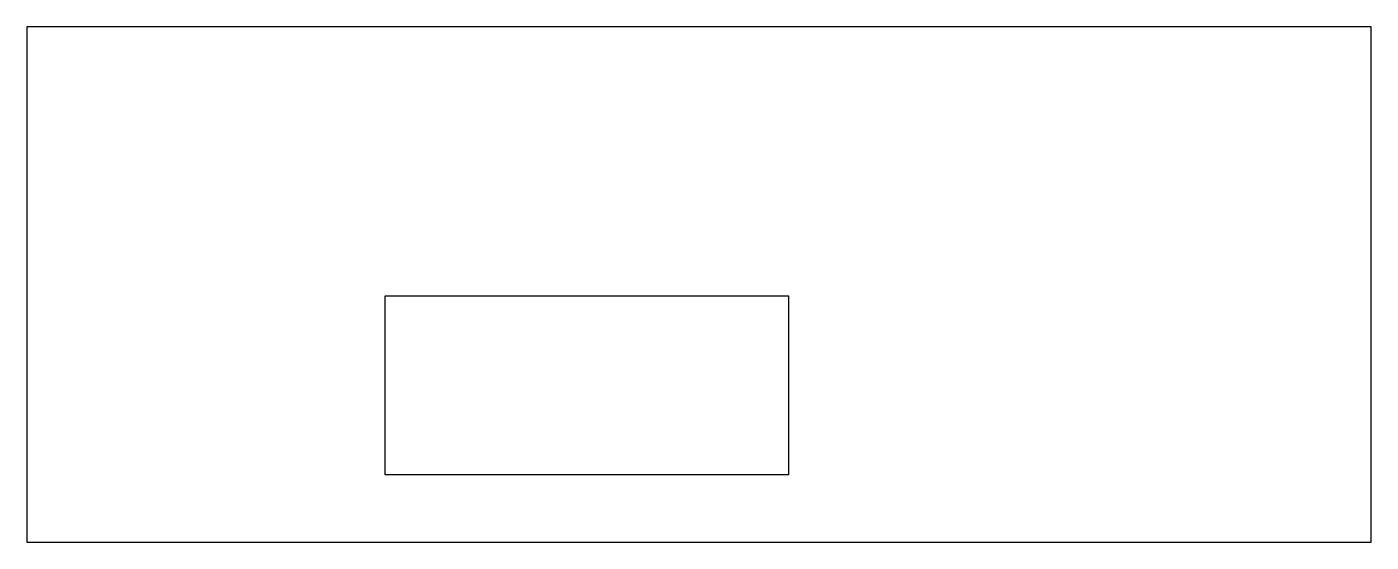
# Model space of a CAD drawing. Header units: millimetres. Extents: x -61 to 59, y -24 to 22.
import ezdxf

# ---------------------------------------------------------------- set-up
doc = ezdxf.new("R2010")
doc.units = ezdxf.units.MM
doc.layers.add('CUT', color=7, linetype='Continuous')

msp = doc.modelspace()

# ---------------------------------------------------------------- linework, layer by layer
at = {"layer": 'CUT'}
for p, q in [((-61.17, 21.95), (-61.17, -24.05)), ((58.83, 21.95), (-61.17, 21.95)), ((58.83, -24.05), (58.83, 21.95)), ((-29.17, -18.05), (-29.17, -2.05)), ((-29.17, -2.05), (6.83, -2.05)), ((6.83, -2.05), (6.83, -18.05)), ((6.83, -18.05), (-29.17, -18.05)), ((-61.17, -24.05), (58.83, -24.05))]:
    msp.add_line(p, q, dxfattribs=at)

doc.saveas('drawing.dxf')
